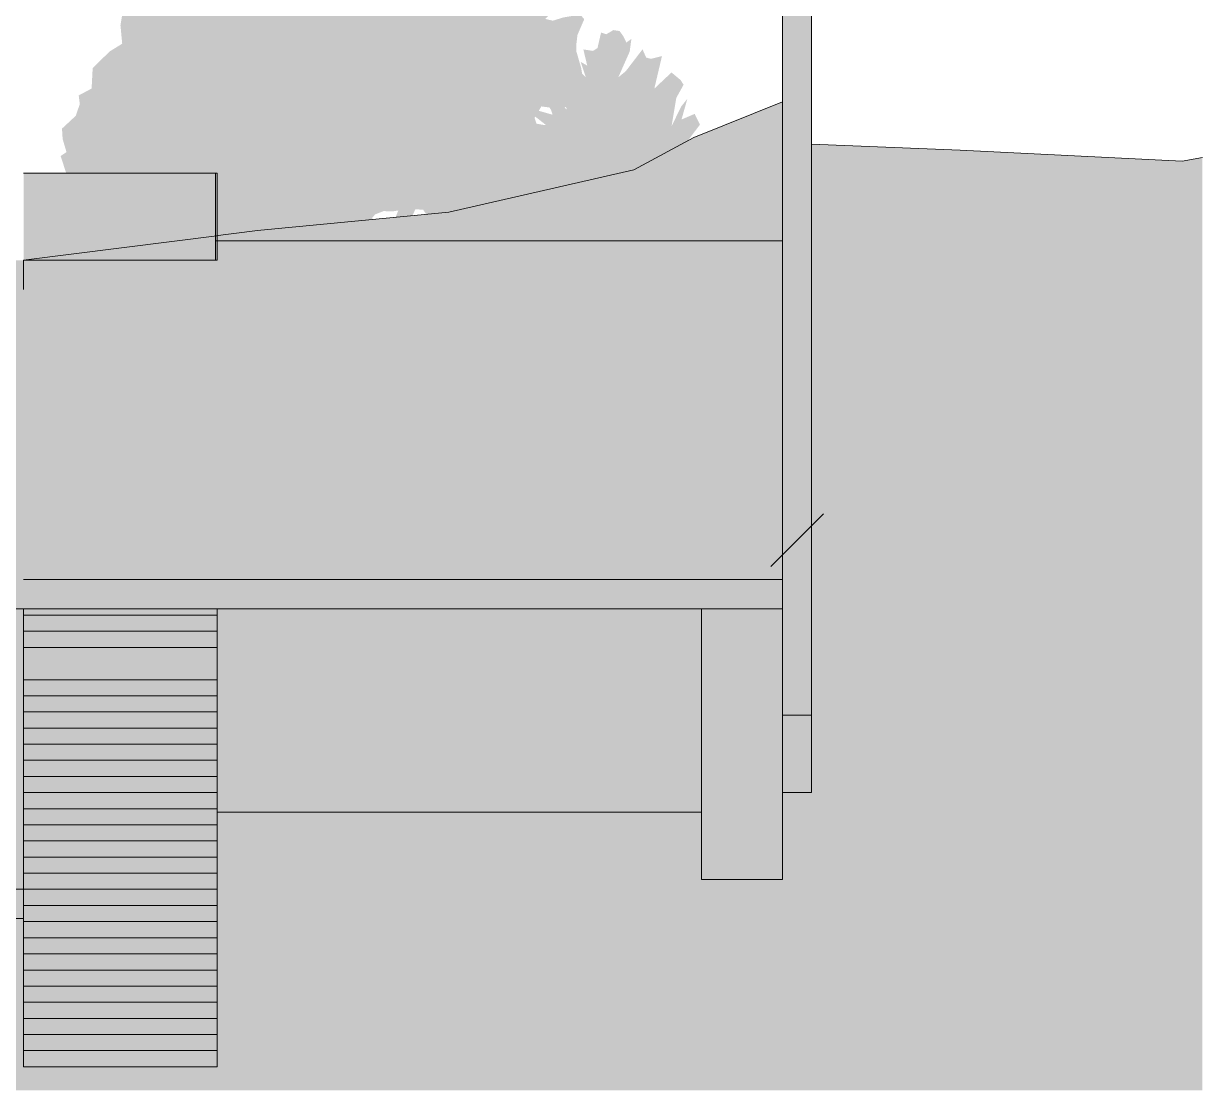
# Model space of a CAD drawing. Header units: centimetres. Extents: x -4381 to 5639, y -3920 to 4826.
# Drawn here: x 137.68 to 149.86, y 23.63 to 34.65 of the extents above; entities that cross this region are included whole.
import ezdxf
from ezdxf.xclip import XClip

# ---------------------------------------------------------------- set-up
doc = ezdxf.new("R2010")
doc.units = ezdxf.units.CM
doc.header["$MEASUREMENT"] = 0
doc.header["$XCLIPFRAME"] = 0
doc.set_wipeout_variables(frame=1)
doc.linetypes.add('Wipeout_Contour', pattern=[100, 0, -100])
for name, color, linetype, lineweight, true_color in [('00-TREES_Pen_No__181', 7, 'Continuous', 5, 0xddeaa8), ('00-TREES_Pen_No__185', 7, 'Continuous', 5, 0xbce39b), ('Dalles_Pen_No__102', 7, 'Continuous', 5, 0xcccccc), ('Dalles_Pen_No__178', 7, 'Continuous', 5, 0xbda888), ('Mur de clôture_Pen_No__178', 7, 'Continuous', 5, 0xbda888), ('Structural - Bearing_Pen_No__102', 7, 'Continuous', 5, 0xcccccc), ('Structural - Combined_Pen_No__161', 7, 'Continuous', 5, 0x6a6a6a)]:
    doc.layers.add(name, color=color, linetype=linetype, lineweight=lineweight, true_color=true_color)
for name, color, linetype, lineweight in [('0_Pen_No__1', 7, 'Continuous', 5), ('Dalles_Pen_No__1', 7, 'Continuous', 5), ('Dalles_Pen_No__2', 8, 'Continuous', 5), ('Dalles_Pen_No__7', 7, 'Continuous', 5), ('Mur de clôture_Pen_No__7', 7, 'Continuous', 5), ('Structural - Bearing_Pen_No__1', 7, 'Continuous', 5), ('Structural - Combined_Pen_No__2', 8, 'Continuous', 5)]:
    doc.layers.add(name, color=color, linetype=linetype, lineweight=lineweight)
for name, color, linetype in [('Dalles', 7, 'Continuous'), ('Drawing & Figure', 7, 'Continuous'), ('Mur de clôture', 7, 'Continuous'), ('Structural - Bearing', 7, 'Continuous'), ('Structural - Combined', 7, 'Continuous')]:
    doc.layers.add(name, color=color, linetype=linetype)

# ---------------------------------------------------------------- blocks, each defined once
blk = doc.blocks.new('Drawing_12_12', base_point=(564.438, 32.204))
at = {"layer": '00-TREES_Pen_No__185', "linetype": 'Continuous', "lineweight": 0, "ltscale": 10, "true_color": 0xcce6a1}
blk.add_hatch(color=71, dxfattribs=at).paths.add_polyline_path([(145.22, 31.668), (145.189, 31.775), (145.111, 31.786), (145.205, 31.851), (145.079, 31.879), (145.142, 31.931), (145.156, 32.005), (145.118, 32.081), (145.011, 32.095), (145.092, 32.166), (145.06, 32.337), (144.802, 32.269), (145.064, 32.41), (145.108, 32.458), (145.036, 32.54), (145.074, 32.636), (144.989, 32.723), (144.846, 32.712), (144.954, 32.792), (144.841, 32.761), (144.841, 32.823), (144.946, 32.863), (144.724, 32.834), (144.952, 33.018), (144.829, 32.98), (144.752, 32.975), (144.857, 33.084), (144.797, 33.139), (144.79, 33.192), (144.743, 33.213), (144.812, 33.319), (144.733, 33.372), (144.748, 33.467), (144.716, 33.519), (144.5, 33.387), (144.665, 33.606), (144.611, 33.717), (144.475, 33.659), (144.535, 33.873), (144.473, 33.795), (144.372, 33.59), (144.421, 33.882), (144.496, 34.018), (144.466, 34.066), (144.371, 34.145), (144.194, 33.978), (144.273, 34.314), (144.158, 34.286), (144.11, 34.299), (144.072, 34.384), (143.899, 34.158), (143.822, 34.095), (143.94, 34.362), (143.957, 34.492), (143.905, 34.454), (143.873, 34.521), (143.835, 34.573), (143.772, 34.583), (143.697, 34.54), (143.644, 34.558), (143.607, 34.397), (143.561, 34.368), (143.461, 34.383), (143.501, 34.216), (143.433, 34.255), (143.486, 34.096), (143.365, 34.217), (143.319, 34.166), (143.258, 34.17), (143.228, 34.105), (143.14, 34.057), (143.198, 33.915), (143.295, 33.763), (143.155, 33.84), (143.101, 33.89), (143.061, 33.859), (143.127, 33.759), (143.143, 33.708), (142.917, 33.773), (142.931, 33.715), (143.081, 33.597), (142.921, 33.626), (142.941, 33.561), (142.865, 33.52), (142.916, 33.417), (142.909, 33.38), (142.806, 33.373), (142.762, 33.37), (142.796, 33.329), (142.81, 33.25), (142.756, 33.221), (142.719, 33.234), (142.699, 33.148), (142.73, 33.076), (142.721, 33.021), (142.726, 32.969), (142.621, 32.976), (142.608, 32.922), (142.806, 32.794), (142.554, 32.822), (142.652, 32.756), (142.542, 32.742), (142.572, 32.688), (142.487, 32.644), (142.493, 32.619), (142.578, 32.576), (142.55, 32.548), (142.471, 32.547), (142.501, 32.422), (142.639, 32.29), (142.452, 32.337), (142.459, 32.303), (142.601, 32.274), (142.419, 32.25), (142.419, 32.229), (142.34, 32.186), (142.371, 32.141), (142.336, 32.103), (142.428, 32.044), (142.358, 31.993), (142.301, 31.902), (142.352, 31.844), (142.314, 31.758), (142.324, 31.706), (142.382, 31.596), (142.189, 31.534), (142.261, 31.495), (142.461, 31.435), (142.283, 31.362), (142.486, 31.267), (142.382, 31.218), (142.525, 31.186), (142.577, 31.161), (142.439, 31.095), (142.498, 31.023), (142.561, 30.923), (142.77, 30.918), (142.708, 30.843), (142.866, 30.823), (142.785, 30.743), (143.12, 30.784), (142.99, 30.648), (143.291, 30.839), (143.525, 30.854), (143.558, 30.802), (143.563, 30.723), (143.553, 30.423), (143.564, 30.332), (143.553, 29.817), (143.512, 29.586), (143.483, 29.463), (143.775, 29.425), (143.928, 29.362), (143.934, 29.405), (143.897, 29.752), (143.908, 30.127), (143.934, 30.316), (143.918, 30.551), (143.985, 30.781), (144.156, 30.722), (144.141, 30.747), (144.306, 30.743), (144.417, 30.733), (144.179, 30.887), (144.6, 30.862), (144.458, 30.943), (144.716, 30.941), (144.759, 30.995), (144.517, 31.063), (144.863, 31.118), (144.845, 31.143), (144.882, 31.222), (144.375, 31.151), (144.327, 31.236), (144.994, 31.236), (145.015, 31.323), (144.722, 31.329), (144.62, 31.37), (144.949, 31.406), (145.149, 31.536), (145.12, 31.553), (145.086, 31.57), (145.155, 31.613)])
at = {"layer": 'Structural - Bearing_Pen_No__102', "linetype": 'Continuous', "ltscale": 10}
blk.add_hatch(color=256, dxfattribs=at).paths.add_polyline_path([(145.817, 28.904), (145.817, 31.904)])
at = {"layer": '0_Pen_No__1', "linetype": 'Continuous', "ltscale": 10}
for p, q in [((144.602, 33.473), (145.517, 33.842)), ((143.982, 33.14), (144.602, 33.473)), ((145.817, 33.404), (147.352, 33.341)), ((145.817, 29.461), (145.817, 33.404)), ((147.352, 33.341), (149.647, 33.229)), ((149.647, 33.229), (149.855, 33.266)), ((142.07, 32.702), (143.982, 33.14)), ((140.096, 32.511), (142.07, 32.702))]:
    blk.add_line(p, q, dxfattribs=at)
at = {"layer": 'Structural - Bearing_Pen_No__1', "linetype": 'Continuous', "ltscale": 10}
for p, q in [((145.817, 28.904), (145.817, 31.904)), ((145.817, 31.904), (145.817, 31.904)), ((145.817, 28.904), (145.817, 28.904))]:
    blk.add_line(p, q, dxfattribs=at)
at = {"color": 254, "linetype": 'Wipeout_Contour', "lineweight": 0, "ltscale": 517.750826}
blk.add_wipeout([(113.08, 32.204), (113.08, 31.904), (137.68, 31.904), (137.68, 32.204)], dxfattribs=at).dxf.layer = 'Dalles'
at = {"color": 254, "linetype": 'Wipeout_Contour', "lineweight": 0, "ltscale": 564.597557}
blk.add_wipeout([(137.68, 26.204), (139.68, 26.204), (139.68, 26.37), (137.68, 26.37)], dxfattribs=at).dxf.layer = 'Dalles'
at = {"color": 254, "linetype": 'Wipeout_Contour', "lineweight": 0, "ltscale": 592.671094}
blk.add_wipeout([(145.517, 26.704), (145.817, 26.704), (145.817, 27.504), (145.517, 27.504)], dxfattribs=at).dxf.layer = 'Mur de clôture'
at = {"color": 254, "linetype": 'Wipeout_Contour', "lineweight": 0, "ltscale": 573.839059}
blk.add_wipeout([(139.66, 32.404), (139.68, 32.404), (139.68, 33.104), (139.66, 33.104)], dxfattribs=at).dxf.layer = 'Structural - Bearing'
at = {"color": 254, "linetype": 'Wipeout_Contour', "lineweight": 0, "ltscale": 435.795748}
blk.add_wipeout([(144.68, 26.501), (144.68, 26.684), (139.68, 26.501)], dxfattribs=at).dxf.layer = 'Structural - Combined'
at = {"layer": 'Dalles_Pen_No__102', "linetype": 'Continuous', "ltscale": 10}
blk.add_hatch(color=256, dxfattribs=at).paths.add_polyline_path([(137.68, 26.204), (139.68, 26.204), (139.68, 26.37), (137.68, 26.37)])
at = {"layer": 'Dalles_Pen_No__178', "linetype": 'Continuous', "ltscale": 10}
blk.add_hatch(color=256, dxfattribs=at).paths.add_polyline_path([(113.08, 32.204), (113.08, 31.904), (137.68, 31.904), (137.68, 32.204)])
at = {"layer": 'Mur de clôture_Pen_No__178', "linetype": 'Continuous', "ltscale": 10}
blk.add_hatch(color=256, dxfattribs=at).paths.add_polyline_path([(145.517, 26.704), (145.817, 26.704), (145.817, 27.504), (145.517, 27.504)])
at = {"layer": 'Structural - Bearing_Pen_No__102', "linetype": 'Continuous', "ltscale": 10}
blk.add_hatch(color=256, dxfattribs=at).paths.add_polyline_path([(139.66, 32.404), (139.68, 32.404), (139.68, 33.104), (139.66, 33.104)])
at = {"layer": 'Structural - Combined_Pen_No__2', "linetype": 'Continuous', "ltscale": 10}
blk.add_hatch(color=256, dxfattribs=at).paths.add_polyline_path([(144.68, 26.501), (144.68, 26.684), (139.68, 26.501)])
at = {"layer": 'Mur de clôture_Pen_No__7', "linetype": 'Continuous', "ltscale": 10}
for p, q in [((145.817, 35.084), (145.817, 27.504)), ((145.817, 27.504), (145.817, 26.704))]:
    blk.add_line(p, q, dxfattribs=at)
at = {"color": 254, "linetype": 'Wipeout_Contour', "lineweight": 0, "ltscale": 595.653561}
blk.add_wipeout([(145.217, 32.204), (145.517, 32.204), (145.517, 32.404), (145.217, 32.404)], dxfattribs=at).dxf.layer = 'Structural - Bearing'
at = {"layer": 'Structural - Bearing_Pen_No__102', "linetype": 'Continuous', "ltscale": 10}
blk.add_hatch(color=256, dxfattribs=at).paths.add_polyline_path([(145.217, 32.204), (145.517, 32.204), (145.517, 32.404), (145.217, 32.404)])
at = {"color": 254, "linetype": 'Wipeout_Contour', "lineweight": 0, "ltscale": 564.473792}
blk.add_wipeout([(137.68, 26.037), (139.68, 26.037), (139.68, 26.204), (137.68, 26.204)], dxfattribs=at).dxf.layer = 'Dalles'
at = {"color": 254, "linetype": 'Wipeout_Contour', "lineweight": 0, "ltscale": 579.329103}
blk.add_wipeout([(137.68, 31.904), (137.68, 28.904), (145.517, 28.904), (145.517, 31.904)], dxfattribs=at).dxf.layer = 'Structural - Bearing'
at = {"color": 254, "linetype": 'Wipeout_Contour', "lineweight": 0, "ltscale": 432.081607}
blk.add_wipeout([(144.68, 26.684), (139.68, 26.684), (139.68, 26.501)], dxfattribs=at).dxf.layer = 'Structural - Combined'
at = {"layer": 'Dalles_Pen_No__102', "linetype": 'Continuous', "ltscale": 10}
blk.add_hatch(color=256, dxfattribs=at).paths.add_polyline_path([(137.68, 26.037), (139.68, 26.037), (139.68, 26.204), (137.68, 26.204)])
at = {"layer": 'Structural - Bearing_Pen_No__102', "linetype": 'Continuous', "ltscale": 10}
blk.add_hatch(color=256, dxfattribs=at).paths.add_polyline_path([(137.68, 31.904), (137.68, 28.904), (145.517, 28.904), (145.517, 31.904)])
at = {"layer": 'Structural - Combined_Pen_No__2', "linetype": 'Continuous', "ltscale": 10}
blk.add_hatch(color=256, dxfattribs=at).paths.add_polyline_path([(144.68, 26.684), (139.68, 26.684), (139.68, 26.501)])
at = {"layer": '0_Pen_No__1', "linetype": 'Continuous', "ltscale": 10}
for p, q in [((145.397, 29.041), (145.941, 29.585)), ((145.517, 29.161), (145.817, 29.461))]:
    blk.add_line(p, q, dxfattribs=at)
at = {"layer": 'Dalles_Pen_No__1', "linetype": 'Continuous', "ltscale": 10}
blk.add_line((139.68, 26.204), (137.68, 26.204), dxfattribs=at)
at = {"color": 254, "linetype": 'Wipeout_Contour', "lineweight": 0, "ltscale": 584.845553}
blk.add_wipeout([(139.98, 32.204), (145.217, 32.204), (145.217, 32.404), (139.98, 32.404)], dxfattribs=at).dxf.layer = 'Structural - Bearing'
at = {"layer": 'Structural - Bearing_Pen_No__102', "linetype": 'Continuous', "ltscale": 10}
blk.add_hatch(color=256, dxfattribs=at).paths.add_polyline_path([(139.98, 32.204), (145.217, 32.204), (145.217, 32.404), (139.98, 32.404)])
at = {"layer": 'Structural - Bearing_Pen_No__1', "linetype": 'Continuous', "ltscale": 10}
blk.add_line((145.517, 32.404), (145.217, 32.404), dxfattribs=at)
at = {"color": 254, "linetype": 'Wipeout_Contour', "lineweight": 0, "ltscale": 569.34428}
blk.add_wipeout([(137.68, 31.904), (139.68, 31.904), (139.68, 32.204), (137.68, 32.204)], dxfattribs=at).dxf.layer = 'Dalles'
at = {"color": 254, "linetype": 'Wipeout_Contour', "lineweight": 0, "ltscale": 564.350784}
blk.add_wipeout([(137.68, 25.87), (139.68, 25.87), (139.68, 26.037), (137.68, 26.037)], dxfattribs=at).dxf.layer = 'Dalles'
at = {"color": 254, "linetype": 'Wipeout_Contour', "lineweight": 0, "ltscale": 435.89604}
blk.add_wipeout([(144.68, 26.684), (144.68, 26.868), (139.68, 26.684)], dxfattribs=at).dxf.layer = 'Structural - Combined'
at = {"layer": 'Dalles_Pen_No__102', "linetype": 'Continuous', "ltscale": 10}
for points in [[(137.68, 31.904), (139.68, 31.904), (139.68, 32.204), (137.68, 32.204)], [(137.68, 25.87), (139.68, 25.87), (139.68, 26.037), (137.68, 26.037)]]:
    blk.add_hatch(color=256, dxfattribs=at).paths.add_polyline_path(points)
at = {"layer": 'Structural - Combined_Pen_No__2', "linetype": 'Continuous', "ltscale": 10}
blk.add_hatch(color=256, dxfattribs=at).paths.add_polyline_path([(144.68, 26.684), (144.68, 26.868), (139.68, 26.684)])
at = {"layer": 'Dalles_Pen_No__1', "linetype": 'Continuous', "ltscale": 10}
for p, q in [((137.68, 26.204), (137.68, 26.037)), ((139.68, 26.204), (139.68, 26.037)), ((139.68, 26.037), (137.68, 26.037))]:
    blk.add_line(p, q, dxfattribs=at)
at = {"color": 254, "linetype": 'Wipeout_Contour', "lineweight": 0, "ltscale": 564.228541}
blk.add_wipeout([(137.68, 25.87), (137.68, 25.704), (139.68, 25.704), (139.68, 25.87)], dxfattribs=at).dxf.layer = 'Dalles'
at = {"color": 254, "linetype": 'Wipeout_Contour', "lineweight": 0, "ltscale": 855.551069}
blk.add_wipeout([(139.68, 32.404), (139.66, 32.404), (139.66, 33.104), (137.68, 33.104), (137.68, 32.204), (139.68, 32.204)], dxfattribs=at).dxf.layer = 'Structural - Bearing'
at = {"color": 254, "linetype": 'Wipeout_Contour', "lineweight": 0, "ltscale": 432.184266}
blk.add_wipeout([(144.68, 26.868), (139.68, 26.868), (139.68, 26.684)], dxfattribs=at).dxf.layer = 'Structural - Combined'
at = {"layer": 'Dalles_Pen_No__102', "linetype": 'Continuous', "ltscale": 10}
blk.add_hatch(color=256, dxfattribs=at).paths.add_polyline_path([(137.68, 25.87), (137.68, 25.704), (139.68, 25.704), (139.68, 25.87)])
at = {"layer": 'Structural - Bearing_Pen_No__102', "linetype": 'Continuous', "ltscale": 10}
blk.add_hatch(color=256, dxfattribs=at).paths.add_polyline_path([(139.68, 32.404), (139.66, 32.404), (139.66, 33.104), (137.68, 33.104), (137.68, 32.204), (139.68, 32.204)])
at = {"layer": 'Structural - Combined_Pen_No__2', "linetype": 'Continuous', "ltscale": 10}
blk.add_hatch(color=256, dxfattribs=at).paths.add_polyline_path([(144.68, 26.868), (139.68, 26.868), (139.68, 26.684)])
at = {"layer": 'Dalles_Pen_No__1', "linetype": 'Continuous', "ltscale": 10}
for p, q in [((137.68, 32.204), (137.68, 31.904)), ((137.68, 26.037), (137.68, 25.87)), ((139.68, 26.037), (139.68, 25.87)), ((139.68, 25.87), (137.68, 25.87))]:
    blk.add_line(p, q, dxfattribs=at)
at = {"layer": 'Structural - Bearing_Pen_No__1', "linetype": 'Continuous', "ltscale": 10}
for p, q in [((139.66, 33.104), (137.68, 33.104)), ((139.68, 33.104), (139.66, 33.104))]:
    blk.add_line(p, q, dxfattribs=at)
at = {"color": 254, "linetype": 'Wipeout_Contour', "lineweight": 0, "ltscale": 564.107059}
blk.add_wipeout([(137.68, 25.537), (139.68, 25.537), (139.68, 25.704), (137.68, 25.704)], dxfattribs=at).dxf.layer = 'Dalles'
at = {"color": 254, "linetype": 'Wipeout_Contour', "lineweight": 0, "ltscale": 574.05321}
blk.add_wipeout([(139.98, 32.204), (139.98, 32.404), (139.68, 32.404), (139.68, 32.204)], dxfattribs=at).dxf.layer = 'Structural - Bearing'
at = {"color": 254, "linetype": 'Wipeout_Contour', "lineweight": 0, "ltscale": 435.996999}
blk.add_wipeout([(144.68, 26.868), (144.68, 27.051), (139.68, 26.868)], dxfattribs=at).dxf.layer = 'Structural - Combined'
at = {"layer": 'Dalles_Pen_No__102', "linetype": 'Continuous', "ltscale": 10}
blk.add_hatch(color=256, dxfattribs=at).paths.add_polyline_path([(137.68, 25.537), (139.68, 25.537), (139.68, 25.704), (137.68, 25.704)])
at = {"layer": 'Structural - Bearing_Pen_No__102', "linetype": 'Continuous', "ltscale": 10}
blk.add_hatch(color=256, dxfattribs=at).paths.add_polyline_path([(139.98, 32.204), (139.98, 32.404), (139.68, 32.404), (139.68, 32.204)])
at = {"layer": 'Structural - Combined_Pen_No__2', "linetype": 'Continuous', "ltscale": 10}
blk.add_hatch(color=256, dxfattribs=at).paths.add_polyline_path([(144.68, 26.868), (144.68, 27.051), (139.68, 26.868)])
at = {"layer": 'Dalles_Pen_No__1', "linetype": 'Continuous', "ltscale": 10}
blk.add_line((139.68, 25.87), (139.68, 25.704), dxfattribs=at)
at = {"layer": 'Structural - Bearing_Pen_No__1', "linetype": 'Continuous', "ltscale": 10}
for p, q in [((139.66, 33.104), (139.66, 32.404)), ((139.68, 32.404), (139.68, 33.104)), ((139.66, 32.404), (139.68, 32.404)), ((139.68, 32.404), (139.98, 32.404)), ((139.98, 32.404), (145.217, 32.404))]:
    blk.add_line(p, q, dxfattribs=at)
at = {"color": 254, "linetype": 'Wipeout_Contour', "lineweight": 0, "ltscale": 584.625649}
blk.add_wipeout([(145.517, 32.204), (139.68, 32.204), (139.68, 31.904), (145.517, 31.904)], dxfattribs=at).dxf.layer = 'Dalles'
at = {"color": 254, "linetype": 'Wipeout_Contour', "lineweight": 0, "ltscale": 563.986335}
blk.add_wipeout([(137.68, 25.37), (139.68, 25.37), (139.68, 25.537), (137.68, 25.537)], dxfattribs=at).dxf.layer = 'Dalles'
at = {"color": 254, "linetype": 'Wipeout_Contour', "lineweight": 0, "ltscale": 432.287598}
blk.add_wipeout([(144.68, 27.051), (139.68, 27.051), (139.68, 26.868)], dxfattribs=at).dxf.layer = 'Structural - Combined'
at = {"layer": '00-TREES_Pen_No__181', "linetype": 'Continuous', "ltscale": 10}
h = blk.add_hatch(color=256, dxfattribs=at)
h.paths.add_polyline_path([(143.518, 33.303), (143.501, 33.422), (143.399, 33.399), (143.382, 33.457), (143.332, 33.536), (143.196, 33.612), (143.137, 33.605), (142.984, 33.597), (142.957, 33.675), (143.027, 33.794), (143.258, 33.765), (143.334, 33.867), (143.43, 33.893), (143.465, 34.02), (143.439, 34.19), (143.389, 34.362), (143.39, 34.447), (143.4, 34.532), (143.47, 34.695), (143.427, 34.746), (143.351, 34.73), (143.256, 34.714), (143.146, 34.68), (143.068, 34.698), (143.119, 34.749), (143.232, 34.858), (143.206, 34.96), (143.207, 35.072), (143.259, 35.191), (143.192, 35.336), (143.091, 35.439), (142.981, 35.45), (142.886, 35.467), (142.733, 35.503), (142.777, 35.536), (142.836, 35.638), (142.898, 35.731), (142.89, 35.911), (142.832, 36.055), (142.679, 36.135), (142.55, 36.16), (142.492, 36.153), (142.295, 36.196), (142.202, 36.224), (142.107, 36.18), (142.048, 36.157), (141.954, 36.233), (141.844, 36.319), (141.673, 36.245), (141.468, 36.151), (141.288, 36.18), (141.158, 36.103), (141.259, 35.897), (141.105, 35.932), (140.969, 35.994), (140.815, 35.883), (140.654, 35.868), (140.559, 35.851), (140.626, 35.714), (140.421, 35.76), (140.413, 35.623), (140.318, 35.59), (140.215, 35.581), (140.173, 35.489), (140.179, 35.369), (140.162, 35.301), (140.069, 35.233), (140.102, 35.148), (140.195, 35.189), (140.255, 35.095), (140.289, 35), (140.398, 34.982), (140.637, 35.024), (140.705, 34.904), (140.449, 34.914), (140.363, 34.812), (140.236, 34.806), (140.185, 34.823), (140.15, 34.728), (140.115, 34.653), (140.064, 34.619), (140.012, 34.534), (140.011, 34.405), (140, 34.261), (139.923, 34.133), (139.956, 33.954), (139.99, 33.869), (139.904, 33.826), (139.91, 33.631), (139.782, 33.554), (139.85, 33.426), (139.969, 33.433), (140.096, 33.381), (140.225, 33.379), (140.265, 33.26), (140.23, 33.148), (140.29, 32.987), (140.221, 32.936), (140.056, 32.74), (140.089, 32.579), (140.167, 32.578), (140.311, 32.543), (140.379, 32.576), (140.422, 32.396), (140.49, 32.405), (140.661, 32.411), (140.753, 32.3), (140.951, 32.452), (141.105, 32.451), (141.137, 32.483), (141.231, 32.338), (141.402, 32.073), (141.451, 31.8), (141.466, 31.534), (141.438, 31.425), (141.413, 31.198), (141.332, 30.121), (141.698, 30.121), (141.65, 30.663), (141.675, 31.038), (141.699, 31.296), (141.721, 31.43), (141.723, 31.644), (141.724, 31.849), (141.75, 32.071), (141.785, 32.19), (142.036, 32.417), (142.018, 32.29), (142.127, 32.255), (142.109, 32.075), (142.244, 31.981), (142.381, 31.971), (142.484, 32.048), (142.519, 32.167), (142.69, 32.251), (142.718, 32.336), (142.94, 32.368), (142.846, 32.513), (142.829, 32.564), (142.949, 32.598), (143.052, 32.648), (143.011, 32.751), (143.08, 32.828), (143.251, 32.817), (143.388, 32.901), (143.44, 33.003), (143.373, 33.167), (143.466, 33.201)])
h.paths.add_polyline_path([(141.933, 32.467), (141.796, 32.343), (141.711, 32.293), (141.678, 32.464), (141.662, 32.591), (141.726, 32.732), (141.807, 32.726), (141.857, 32.65), (141.907, 32.479)], flags=0)
h.paths.add_polyline_path([(141.549, 32.719), (141.481, 32.541), (141.49, 32.431), (141.506, 32.26), (141.428, 32.329), (141.214, 32.567), (141.311, 32.679), (141.397, 32.712), (141.499, 32.711)], flags=0)
at = {"layer": '00-TREES_Pen_No__185', "linetype": 'Continuous', "lineweight": 0, "ltscale": 10, "true_color": 0x5e714d}
h = blk.add_hatch(color=77, dxfattribs=at)
h.paths.add_polyline_path([(141.358, 32.56), (141.237, 32.682), (141.206, 32.784), (141.228, 32.913), (141.148, 33.047), (141.059, 33.189), (141.101, 33.38), (141.05, 33.542), (141.002, 33.696), (140.882, 33.818), (140.863, 34.009), (140.893, 34.162), (140.955, 34.251), (140.894, 34.312), (140.907, 34.405), (140.806, 34.435), (140.705, 34.476), (140.565, 34.699), (140.514, 34.853), (140.364, 34.854), (140.15, 34.896), (140.081, 34.966), (139.848, 35.121), (139.675, 35.172), (139.534, 35.164), (139.423, 35.084), (139.302, 35.085), (139.179, 34.953), (138.945, 34.886), (138.713, 34.835), (138.68, 34.633), (138.698, 34.442), (138.568, 34.362), (138.393, 34.19), (138.382, 33.979), (138.249, 33.908), (138.26, 33.818), (138.218, 33.697), (138.076, 33.565), (138.083, 33.456), (138.123, 33.322), (138.062, 33.282), (138.121, 33.1), (138.08, 32.979), (137.97, 32.93), (137.997, 32.736), (138.056, 32.574), (138.047, 32.505), (137.994, 32.404), (137.905, 32.393), (137.964, 32.262), (138.053, 32.149), (138.144, 32.018), (138.143, 31.856), (138.07, 31.785), (138.081, 31.663), (138.17, 31.613), (138.363, 31.47), (138.483, 31.368), (138.543, 31.255), (138.531, 31.122), (138.631, 31.02), (138.764, 30.958), (138.751, 30.857), (138.709, 30.675), (138.801, 30.614), (138.972, 30.613), (139.126, 30.704), (139.176, 30.784), (139.176, 30.834), (139.316, 30.682), (139.397, 30.601), (139.477, 30.528), (139.516, 30.325), (139.546, 30.041), (139.544, 29.879), (139.462, 29.698), (139.439, 29.666), (139.826, 29.666), (139.797, 29.99), (139.77, 30.222), (139.691, 30.558), (139.722, 30.74), (139.806, 31.132), (139.91, 31.154), (139.991, 31.131), (140.079, 31), (140.07, 30.919), (140.159, 30.817), (140.352, 30.804), (140.483, 30.864), (140.495, 30.985), (140.585, 30.935), (140.617, 31.036), (140.79, 31.35), (140.925, 31.531), (140.955, 31.693), (141.069, 31.813), (141.111, 32.004), (141.071, 32.157), (141.093, 32.287), (141.174, 32.379), (141.325, 32.439)])
h.paths.add_polyline_path([(139.599, 31.152), (139.519, 30.761), (139.398, 30.791), (139.192, 30.998), (139.198, 31.015), (139.25, 31.096), (139.332, 31.147), (139.453, 31.167)], flags=0)
at = {"layer": 'Dalles_Pen_No__102', "linetype": 'Continuous', "ltscale": 10}
for points in [[(145.517, 32.204), (139.68, 32.204), (139.68, 31.904), (145.517, 31.904)], [(137.68, 25.37), (139.68, 25.37), (139.68, 25.537), (137.68, 25.537)]]:
    blk.add_hatch(color=256, dxfattribs=at).paths.add_polyline_path(points)
at = {"layer": 'Structural - Combined_Pen_No__2', "linetype": 'Continuous', "ltscale": 10}
blk.add_hatch(color=256, dxfattribs=at).paths.add_polyline_path([(144.68, 27.051), (139.68, 27.051), (139.68, 26.868)])
at = {"layer": '0_Pen_No__1', "linetype": 'Continuous', "ltscale": 10}
for p, q in [((145.517, 33.842), (145.517, 29.161)), ((137.68, 32.204), (140.096, 32.511))]:
    blk.add_line(p, q, dxfattribs=at)
at = {"layer": 'Dalles_Pen_No__1', "linetype": 'Continuous', "ltscale": 10}
blk.add_line((139.68, 25.704), (139.68, 25.537), dxfattribs=at)
at = {"layer": 'Structural - Bearing_Pen_No__1', "linetype": 'Continuous', "ltscale": 10}
for p, q in [((139.66, 32.204), (139.66, 32.404)), ((139.68, 32.204), (139.68, 32.404)), ((139.68, 32.204), (137.68, 32.204))]:
    blk.add_line(p, q, dxfattribs=at)
at = {"color": 254, "linetype": 'Wipeout_Contour', "lineweight": 0, "ltscale": 564.973409}
blk.add_wipeout([(137.68, 26.704), (139.68, 26.704), (139.68, 26.87), (137.68, 26.87)], dxfattribs=at).dxf.layer = 'Dalles'
at = {"color": 254, "linetype": 'Wipeout_Contour', "lineweight": 0, "ltscale": 563.866374}
blk.add_wipeout([(137.68, 25.204), (139.68, 25.204), (139.68, 25.37), (137.68, 25.37)], dxfattribs=at).dxf.layer = 'Dalles'
at = {"color": 254, "linetype": 'Wipeout_Contour', "lineweight": 0, "ltscale": 436.098631}
blk.add_wipeout([(144.68, 27.051), (144.68, 27.234), (139.68, 27.051)], dxfattribs=at).dxf.layer = 'Structural - Combined'
at = {"layer": 'Dalles_Pen_No__102', "linetype": 'Continuous', "ltscale": 10}
for points in [[(137.68, 26.704), (139.68, 26.704), (139.68, 26.87), (137.68, 26.87)], [(137.68, 25.204), (139.68, 25.204), (139.68, 25.37), (137.68, 25.37)]]:
    blk.add_hatch(color=256, dxfattribs=at).paths.add_polyline_path(points)
at = {"layer": 'Structural - Combined_Pen_No__2', "linetype": 'Continuous', "ltscale": 10}
blk.add_hatch(color=256, dxfattribs=at).paths.add_polyline_path([(144.68, 27.051), (144.68, 27.234), (139.68, 27.051)])
at = {"layer": 'Dalles_Pen_No__1', "linetype": 'Continuous', "ltscale": 10}
blk.add_line((139.68, 25.537), (139.68, 25.37), dxfattribs=at)
at = {"color": 254, "linetype": 'Wipeout_Contour', "lineweight": 0, "ltscale": 564.847366}
blk.add_wipeout([(137.68, 26.537), (139.68, 26.537), (139.68, 26.704), (137.68, 26.704)], dxfattribs=at).dxf.layer = 'Dalles'
at = {"color": 254, "linetype": 'Wipeout_Contour', "lineweight": 0, "ltscale": 551.08384}
blk.add_wipeout([(133.081, 25.704), (133.081, 25.404), (137.68, 25.404), (137.68, 25.704)], dxfattribs=at).dxf.layer = 'Dalles'
at = {"color": 254, "linetype": 'Wipeout_Contour', "lineweight": 0, "ltscale": 563.747176}
blk.add_wipeout([(137.68, 25.037), (139.68, 25.037), (139.68, 25.204), (137.68, 25.204)], dxfattribs=at).dxf.layer = 'Dalles'
at = {"color": 254, "linetype": 'Wipeout_Contour', "lineweight": 0, "ltscale": 432.391609}
blk.add_wipeout([(144.68, 27.234), (139.68, 27.234), (139.68, 27.051)], dxfattribs=at).dxf.layer = 'Structural - Combined'
at = {"layer": 'Dalles_Pen_No__102', "linetype": 'Continuous', "ltscale": 10}
for points in [[(137.68, 26.537), (139.68, 26.537), (139.68, 26.704), (137.68, 26.704)], [(133.081, 25.704), (133.081, 25.404), (137.68, 25.404), (137.68, 25.704)], [(137.68, 25.037), (139.68, 25.037), (139.68, 25.204), (137.68, 25.204)]]:
    blk.add_hatch(color=256, dxfattribs=at).paths.add_polyline_path(points)
at = {"layer": 'Structural - Combined_Pen_No__2', "linetype": 'Continuous', "ltscale": 10}
blk.add_hatch(color=256, dxfattribs=at).paths.add_polyline_path([(144.68, 27.234), (139.68, 27.234), (139.68, 27.051)])
at = {"layer": 'Dalles_Pen_No__1', "linetype": 'Continuous', "ltscale": 10}
for p, q in [((139.68, 26.704), (137.68, 26.704)), ((137.68, 25.87), (137.68, 25.704)), ((137.68, 25.704), (137.38, 25.704)), ((139.68, 25.704), (137.68, 25.704)), ((137.68, 25.704), (137.68, 25.537)), ((139.68, 25.537), (137.68, 25.537)), ((137.68, 25.537), (137.68, 25.37)), ((137.68, 25.404), (133.081, 25.404)), ((139.68, 25.37), (137.68, 25.37)), ((137.68, 25.37), (137.68, 25.204)), ((139.68, 25.37), (139.68, 25.204)), ((139.68, 25.204), (137.68, 25.204))]:
    blk.add_line(p, q, dxfattribs=at)
at = {"color": 254, "linetype": 'Wipeout_Contour', "lineweight": 0, "ltscale": 565.100214}
blk.add_wipeout([(137.68, 26.87), (139.68, 26.87), (139.68, 27.037), (137.68, 27.037)], dxfattribs=at).dxf.layer = 'Dalles'
at = {"color": 254, "linetype": 'Wipeout_Contour', "lineweight": 0, "ltscale": 564.722082}
blk.add_wipeout([(137.68, 26.37), (139.68, 26.37), (139.68, 26.537), (137.68, 26.537)], dxfattribs=at).dxf.layer = 'Dalles'
at = {"color": 254, "linetype": 'Wipeout_Contour', "lineweight": 0, "ltscale": 563.628741}
blk.add_wipeout([(137.68, 24.87), (139.68, 24.87), (139.68, 25.037), (137.68, 25.037)], dxfattribs=at).dxf.layer = 'Dalles'
at = {"color": 254, "linetype": 'Wipeout_Contour', "lineweight": 0, "ltscale": 436.200934}
blk.add_wipeout([(144.68, 27.234), (144.68, 27.418), (139.68, 27.234)], dxfattribs=at).dxf.layer = 'Structural - Combined'
at = {"layer": 'Dalles_Pen_No__102', "linetype": 'Continuous', "ltscale": 10}
for points in [[(137.68, 26.87), (139.68, 26.87), (139.68, 27.037), (137.68, 27.037)], [(137.68, 26.37), (139.68, 26.37), (139.68, 26.537), (137.68, 26.537)], [(137.68, 24.87), (139.68, 24.87), (139.68, 25.037), (137.68, 25.037)]]:
    blk.add_hatch(color=256, dxfattribs=at).paths.add_polyline_path(points)
at = {"layer": 'Structural - Combined_Pen_No__2', "linetype": 'Continuous', "ltscale": 10}
blk.add_hatch(color=256, dxfattribs=at).paths.add_polyline_path([(144.68, 27.234), (144.68, 27.418), (139.68, 27.234)])
at = {"layer": 'Dalles_Pen_No__1', "linetype": 'Continuous', "ltscale": 10}
for p, q in [((137.68, 26.87), (137.68, 26.704)), ((139.68, 26.87), (137.68, 26.87)), ((139.68, 26.87), (139.68, 26.704)), ((137.68, 26.704), (137.68, 26.537)), ((139.68, 26.704), (139.68, 26.537)), ((139.68, 26.537), (137.68, 26.537)), ((137.68, 26.537), (137.68, 26.37)), ((139.68, 26.537), (139.68, 26.37)), ((137.68, 26.37), (137.68, 26.204)), ((139.68, 26.37), (137.68, 26.37)), ((139.68, 26.37), (139.68, 26.204)), ((137.68, 25.204), (137.68, 25.037)), ((139.68, 25.204), (139.68, 25.037)), ((139.68, 25.037), (137.68, 25.037))]:
    blk.add_line(p, q, dxfattribs=at)
at = {"color": 254, "linetype": 'Wipeout_Contour', "lineweight": 0, "ltscale": 563.511073}
blk.add_wipeout([(137.68, 24.704), (139.68, 24.704), (139.68, 24.87), (137.68, 24.87)], dxfattribs=at).dxf.layer = 'Dalles'
at = {"color": 254, "linetype": 'Wipeout_Contour', "lineweight": 0, "ltscale": 432.496293}
blk.add_wipeout([(144.68, 27.418), (139.68, 27.418), (139.68, 27.234)], dxfattribs=at).dxf.layer = 'Structural - Combined'
at = {"layer": 'Dalles_Pen_No__102', "linetype": 'Continuous', "ltscale": 10}
blk.add_hatch(color=256, dxfattribs=at).paths.add_polyline_path([(137.68, 24.704), (139.68, 24.704), (139.68, 24.87), (137.68, 24.87)])
at = {"layer": 'Structural - Combined_Pen_No__2', "linetype": 'Continuous', "ltscale": 10}
blk.add_hatch(color=256, dxfattribs=at).paths.add_polyline_path([(144.68, 27.418), (139.68, 27.418), (139.68, 27.234)])
at = {"layer": 'Dalles_Pen_No__1', "linetype": 'Continuous', "ltscale": 10}
for p, q in [((137.68, 25.037), (137.68, 24.87)), ((139.68, 25.037), (139.68, 24.87)), ((139.68, 24.87), (137.68, 24.87))]:
    blk.add_line(p, q, dxfattribs=at)
at = {"color": 254, "linetype": 'Wipeout_Contour', "lineweight": 0, "ltscale": 565.227773}
blk.add_wipeout([(137.68, 27.037), (139.68, 27.037), (139.68, 27.204), (137.68, 27.204)], dxfattribs=at).dxf.layer = 'Dalles'
at = {"color": 254, "linetype": 'Wipeout_Contour', "lineweight": 0, "ltscale": 563.39417}
blk.add_wipeout([(137.68, 24.537), (139.68, 24.537), (139.68, 24.704), (137.68, 24.704)], dxfattribs=at).dxf.layer = 'Dalles'
at = {"color": 254, "linetype": 'Wipeout_Contour', "lineweight": 0, "ltscale": 436.303903}
blk.add_wipeout([(144.68, 27.418), (144.68, 27.601), (139.68, 27.418)], dxfattribs=at).dxf.layer = 'Structural - Combined'
at = {"layer": 'Dalles_Pen_No__102', "linetype": 'Continuous', "ltscale": 10}
for points in [[(137.68, 27.037), (139.68, 27.037), (139.68, 27.204), (137.68, 27.204)], [(137.68, 24.537), (139.68, 24.537), (139.68, 24.704), (137.68, 24.704)]]:
    blk.add_hatch(color=256, dxfattribs=at).paths.add_polyline_path(points)
at = {"layer": 'Structural - Combined_Pen_No__2', "linetype": 'Continuous', "ltscale": 10}
blk.add_hatch(color=256, dxfattribs=at).paths.add_polyline_path([(144.68, 27.418), (144.68, 27.601), (139.68, 27.418)])
at = {"layer": 'Dalles_Pen_No__1', "linetype": 'Continuous', "ltscale": 10}
for p, q in [((137.68, 27.037), (137.68, 26.87)), ((139.68, 27.037), (137.68, 27.037)), ((139.68, 27.037), (139.68, 26.87)), ((137.68, 24.87), (137.68, 24.704)), ((139.68, 24.87), (139.68, 24.704)), ((139.68, 24.704), (137.68, 24.704))]:
    blk.add_line(p, q, dxfattribs=at)
at = {"color": 254, "linetype": 'Wipeout_Contour', "lineweight": 0, "ltscale": 563.278028}
blk.add_wipeout([(137.68, 24.37), (139.68, 24.37), (139.68, 24.537), (137.68, 24.537)], dxfattribs=at).dxf.layer = 'Dalles'
at = {"color": 254, "linetype": 'Wipeout_Contour', "lineweight": 0, "ltscale": 432.601649}
blk.add_wipeout([(144.68, 27.601), (139.68, 27.601), (139.68, 27.418)], dxfattribs=at).dxf.layer = 'Structural - Combined'
at = {"layer": 'Dalles_Pen_No__102', "linetype": 'Continuous', "ltscale": 10}
blk.add_hatch(color=256, dxfattribs=at).paths.add_polyline_path([(137.68, 24.37), (139.68, 24.37), (139.68, 24.537), (137.68, 24.537)])
at = {"layer": 'Structural - Combined_Pen_No__2', "linetype": 'Continuous', "ltscale": 10}
blk.add_hatch(color=256, dxfattribs=at).paths.add_polyline_path([(144.68, 27.601), (139.68, 27.601), (139.68, 27.418)])
at = {"layer": 'Dalles_Pen_No__1', "linetype": 'Continuous', "ltscale": 10}
for p, q in [((137.68, 24.704), (137.68, 24.537)), ((139.68, 24.704), (139.68, 24.537)), ((139.68, 24.537), (137.68, 24.537))]:
    blk.add_line(p, q, dxfattribs=at)
at = {"color": 254, "linetype": 'Wipeout_Contour', "lineweight": 0, "ltscale": 565.485168}
blk.add_wipeout([(137.68, 27.37), (139.68, 27.37), (139.68, 27.537), (137.68, 27.537)], dxfattribs=at).dxf.layer = 'Dalles'
at = {"color": 254, "linetype": 'Wipeout_Contour', "lineweight": 0, "ltscale": 563.162655}
blk.add_wipeout([(137.68, 24.204), (139.68, 24.204), (139.68, 24.37), (137.68, 24.37)], dxfattribs=at).dxf.layer = 'Dalles'
at = {"color": 254, "linetype": 'Wipeout_Contour', "lineweight": 0, "ltscale": 436.407543}
blk.add_wipeout([(144.68, 27.601), (144.68, 27.784), (139.68, 27.601)], dxfattribs=at).dxf.layer = 'Structural - Combined'
at = {"layer": 'Dalles_Pen_No__102', "linetype": 'Continuous', "ltscale": 10}
for points in [[(137.68, 27.37), (139.68, 27.37), (139.68, 27.537), (137.68, 27.537)], [(137.68, 24.204), (139.68, 24.204), (139.68, 24.37), (137.68, 24.37)]]:
    blk.add_hatch(color=256, dxfattribs=at).paths.add_polyline_path(points)
at = {"layer": 'Structural - Combined_Pen_No__2', "linetype": 'Continuous', "ltscale": 10}
blk.add_hatch(color=256, dxfattribs=at).paths.add_polyline_path([(144.68, 27.601), (144.68, 27.784), (139.68, 27.601)])
at = {"layer": 'Dalles_Pen_No__1', "linetype": 'Continuous', "ltscale": 10}
for p, q in [((137.68, 24.537), (137.68, 24.37)), ((139.68, 24.537), (139.68, 24.37)), ((139.68, 24.37), (137.68, 24.37))]:
    blk.add_line(p, q, dxfattribs=at)
at = {"color": 254, "linetype": 'Wipeout_Contour', "lineweight": 0, "ltscale": 565.35609}
blk.add_wipeout([(137.68, 27.204), (139.68, 27.204), (139.68, 27.37), (137.68, 27.37)], dxfattribs=at).dxf.layer = 'Dalles'
at = {"color": 254, "linetype": 'Wipeout_Contour', "lineweight": 0, "ltscale": 563.048048}
blk.add_wipeout([(137.68, 24.037), (139.68, 24.037), (139.68, 24.204), (137.68, 24.204)], dxfattribs=at).dxf.layer = 'Dalles'
at = {"color": 254, "linetype": 'Wipeout_Contour', "lineweight": 0, "ltscale": 432.707682}
blk.add_wipeout([(144.68, 27.784), (139.68, 27.784), (139.68, 27.601)], dxfattribs=at).dxf.layer = 'Structural - Combined'
at = {"layer": 'Dalles_Pen_No__102', "linetype": 'Continuous', "ltscale": 10}
for points in [[(137.68, 27.204), (139.68, 27.204), (139.68, 27.37), (137.68, 27.37)], [(137.68, 24.037), (139.68, 24.037), (139.68, 24.204), (137.68, 24.204)]]:
    blk.add_hatch(color=256, dxfattribs=at).paths.add_polyline_path(points)
at = {"layer": 'Structural - Combined_Pen_No__2', "linetype": 'Continuous', "ltscale": 10}
blk.add_hatch(color=256, dxfattribs=at).paths.add_polyline_path([(144.68, 27.784), (139.68, 27.784), (139.68, 27.601)])
at = {"layer": 'Dalles_Pen_No__1', "linetype": 'Continuous', "ltscale": 10}
for p, q in [((139.68, 27.37), (137.68, 27.37)), ((137.68, 27.37), (137.68, 27.204)), ((139.68, 27.37), (139.68, 27.204)), ((137.68, 27.204), (137.68, 27.037)), ((139.68, 27.204), (137.68, 27.204)), ((139.68, 27.204), (139.68, 27.037)), ((137.68, 24.37), (137.68, 24.204)), ((139.68, 24.37), (139.68, 24.204)), ((139.68, 24.204), (137.68, 24.204))]:
    blk.add_line(p, q, dxfattribs=at)
at = {"color": 254, "linetype": 'Wipeout_Contour', "lineweight": 0, "ltscale": 562.934207}
blk.add_wipeout([(137.68, 23.87), (139.68, 23.87), (139.68, 24.037), (137.68, 24.037)], dxfattribs=at).dxf.layer = 'Dalles'
at = {"color": 254, "linetype": 'Wipeout_Contour', "lineweight": 0, "ltscale": 436.511853}
blk.add_wipeout([(144.68, 27.784), (144.68, 27.968), (139.68, 27.784)], dxfattribs=at).dxf.layer = 'Structural - Combined'
at = {"layer": 'Dalles_Pen_No__102', "linetype": 'Continuous', "ltscale": 10}
blk.add_hatch(color=256, dxfattribs=at).paths.add_polyline_path([(137.68, 23.87), (139.68, 23.87), (139.68, 24.037), (137.68, 24.037)])
at = {"layer": 'Structural - Combined_Pen_No__2', "linetype": 'Continuous', "ltscale": 10}
blk.add_hatch(color=256, dxfattribs=at).paths.add_polyline_path([(144.68, 27.784), (144.68, 27.968), (139.68, 27.784)])
at = {"layer": 'Dalles_Pen_No__1', "linetype": 'Continuous', "ltscale": 10}
for p, q in [((137.68, 24.204), (137.68, 24.037)), ((139.68, 24.204), (139.68, 24.037)), ((139.68, 24.037), (137.68, 24.037)), ((137.68, 24.037), (137.68, 23.87)), ((139.68, 24.037), (139.68, 23.87)), ((139.68, 23.87), (137.68, 23.87))]:
    blk.add_line(p, q, dxfattribs=at)
at = {"color": 254, "linetype": 'Wipeout_Contour', "lineweight": 0, "ltscale": 432.814387}
blk.add_wipeout([(144.68, 27.968), (139.68, 27.968), (139.68, 27.784)], dxfattribs=at).dxf.layer = 'Structural - Combined'
at = {"layer": 'Structural - Combined_Pen_No__2', "linetype": 'Continuous', "ltscale": 10}
blk.add_hatch(color=256, dxfattribs=at).paths.add_polyline_path([(144.68, 27.968), (139.68, 27.968), (139.68, 27.784)])
at = {"color": 254, "linetype": 'Wipeout_Contour', "lineweight": 0, "ltscale": 436.616828}
blk.add_wipeout([(144.68, 27.968), (144.68, 28.151), (139.68, 27.968)], dxfattribs=at).dxf.layer = 'Structural - Combined'
at = {"layer": 'Structural - Combined_Pen_No__2', "linetype": 'Continuous', "ltscale": 10}
blk.add_hatch(color=256, dxfattribs=at).paths.add_polyline_path([(144.68, 27.968), (144.68, 28.151), (139.68, 27.968)])
at = {"color": 254, "linetype": 'Wipeout_Contour', "lineweight": 0, "ltscale": 432.921762}
blk.add_wipeout([(144.68, 28.151), (139.68, 28.151), (139.68, 27.968)], dxfattribs=at).dxf.layer = 'Structural - Combined'
at = {"layer": 'Structural - Combined_Pen_No__2', "linetype": 'Continuous', "ltscale": 10}
blk.add_hatch(color=256, dxfattribs=at).paths.add_polyline_path([(144.68, 28.151), (139.68, 28.151), (139.68, 27.968)])
at = {"color": 254, "linetype": 'Wipeout_Contour', "lineweight": 0, "ltscale": 436.722473}
blk.add_wipeout([(144.68, 28.151), (144.68, 28.334), (139.68, 28.151)], dxfattribs=at).dxf.layer = 'Structural - Combined'
at = {"layer": 'Structural - Combined_Pen_No__2', "linetype": 'Continuous', "ltscale": 10}
blk.add_hatch(color=256, dxfattribs=at).paths.add_polyline_path([(144.68, 28.151), (144.68, 28.334), (139.68, 28.151)])
at = {"color": 254, "linetype": 'Wipeout_Contour', "lineweight": 0, "ltscale": 433.029814}
blk.add_wipeout([(144.68, 28.334), (139.68, 28.334), (139.68, 28.151)], dxfattribs=at).dxf.layer = 'Structural - Combined'
at = {"layer": 'Structural - Combined_Pen_No__2', "linetype": 'Continuous', "ltscale": 10}
blk.add_hatch(color=256, dxfattribs=at).paths.add_polyline_path([(144.68, 28.334), (139.68, 28.334), (139.68, 28.151)])
at = {"color": 254, "linetype": 'Wipeout_Contour', "lineweight": 0, "ltscale": 565.942934}
blk.add_wipeout([(137.68, 27.87), (139.68, 27.87), (139.68, 28.204), (137.68, 28.204)], dxfattribs=at).dxf.layer = 'Dalles'
at = {"color": 254, "linetype": 'Wipeout_Contour', "lineweight": 0, "ltscale": 436.828786}
blk.add_wipeout([(144.68, 28.334), (144.68, 28.518), (139.68, 28.334)], dxfattribs=at).dxf.layer = 'Structural - Combined'
at = {"layer": 'Dalles_Pen_No__102', "linetype": 'Continuous', "ltscale": 10}
blk.add_hatch(color=256, dxfattribs=at).paths.add_polyline_path([(137.68, 27.87), (139.68, 27.87), (139.68, 28.204), (137.68, 28.204)])
at = {"layer": 'Structural - Combined_Pen_No__2', "linetype": 'Continuous', "ltscale": 10}
blk.add_hatch(color=256, dxfattribs=at).paths.add_polyline_path([(144.68, 28.334), (144.68, 28.518), (139.68, 28.334)])
at = {"color": 254, "linetype": 'Wipeout_Contour', "lineweight": 0, "ltscale": 565.745583}
blk.add_wipeout([(137.68, 27.704), (139.68, 27.704), (139.68, 27.87), (137.68, 27.87)], dxfattribs=at).dxf.layer = 'Dalles'
at = {"color": 254, "linetype": 'Wipeout_Contour', "lineweight": 0, "ltscale": 433.138535}
blk.add_wipeout([(144.68, 28.518), (139.68, 28.518), (139.68, 28.334)], dxfattribs=at).dxf.layer = 'Structural - Combined'
at = {"layer": 'Dalles_Pen_No__102', "linetype": 'Continuous', "ltscale": 10}
blk.add_hatch(color=256, dxfattribs=at).paths.add_polyline_path([(137.68, 27.704), (139.68, 27.704), (139.68, 27.87), (137.68, 27.87)])
at = {"layer": 'Structural - Combined_Pen_No__2', "linetype": 'Continuous', "ltscale": 10}
blk.add_hatch(color=256, dxfattribs=at).paths.add_polyline_path([(144.68, 28.518), (139.68, 28.518), (139.68, 28.334)])
at = {"layer": 'Dalles_Pen_No__1', "linetype": 'Continuous', "ltscale": 10}
blk.add_line((139.68, 27.87), (137.68, 27.87), dxfattribs=at)
at = {"color": 254, "linetype": 'Wipeout_Contour', "lineweight": 0, "ltscale": 566.141875}
blk.add_wipeout([(137.68, 28.204), (139.68, 28.204), (139.68, 28.37), (137.68, 28.37)], dxfattribs=at).dxf.layer = 'Dalles'
at = {"color": 254, "linetype": 'Wipeout_Contour', "lineweight": 0, "ltscale": 565.614998}
blk.add_wipeout([(137.68, 27.537), (139.68, 27.537), (139.68, 27.704), (137.68, 27.704)], dxfattribs=at).dxf.layer = 'Dalles'
at = {"color": 254, "linetype": 'Wipeout_Contour', "lineweight": 0, "ltscale": 436.917236}
blk.add_wipeout([(144.68, 28.518), (144.68, 28.604), (139.68, 28.518)], dxfattribs=at).dxf.layer = 'Structural - Combined'
at = {"layer": 'Dalles_Pen_No__102', "linetype": 'Continuous', "ltscale": 10}
for points in [[(137.68, 28.204), (139.68, 28.204), (139.68, 28.37), (137.68, 28.37)], [(137.68, 27.537), (139.68, 27.537), (139.68, 27.704), (137.68, 27.704)]]:
    blk.add_hatch(color=256, dxfattribs=at).paths.add_polyline_path(points)
at = {"layer": 'Structural - Combined_Pen_No__2', "linetype": 'Continuous', "ltscale": 10}
blk.add_hatch(color=256, dxfattribs=at).paths.add_polyline_path([(144.68, 28.518), (144.68, 28.604), (139.68, 28.518)])
at = {"layer": 'Dalles_Pen_No__1', "linetype": 'Continuous', "ltscale": 10}
for p, q in [((137.68, 28.204), (137.68, 27.87)), ((139.68, 28.204), (137.68, 28.204)), ((139.68, 28.204), (139.68, 27.87)), ((137.68, 27.87), (137.68, 27.704)), ((139.68, 27.87), (139.68, 27.704)), ((139.68, 27.704), (137.68, 27.704)), ((137.68, 27.704), (137.68, 27.537)), ((139.68, 27.704), (139.68, 27.537)), ((137.68, 27.537), (137.68, 27.37)), ((139.68, 27.537), (137.68, 27.537)), ((139.68, 27.537), (139.68, 27.37))]:
    blk.add_line(p, q, dxfattribs=at)
at = {"color": 254, "linetype": 'Wipeout_Contour', "lineweight": 0, "ltscale": 433.209604}
blk.add_wipeout([(144.68, 28.604), (139.68, 28.604), (139.68, 28.518)], dxfattribs=at).dxf.layer = 'Structural - Combined'
at = {"layer": 'Structural - Combined_Pen_No__2', "linetype": 'Continuous', "ltscale": 10}
blk.add_hatch(color=256, dxfattribs=at).paths.add_polyline_path([(144.68, 28.604), (139.68, 28.604), (139.68, 28.518)])
at = {"color": 254, "linetype": 'Wipeout_Contour', "lineweight": 0, "ltscale": 526.47688}
blk.add_wipeout([(111.28, 28.904), (111.28, 28.604), (145.517, 28.604), (145.517, 28.904)], dxfattribs=at).dxf.layer = 'Dalles'
at = {"layer": 'Dalles_Pen_No__178', "linetype": 'Continuous', "ltscale": 10}
blk.add_hatch(color=256, dxfattribs=at).paths.add_polyline_path([(111.28, 28.904), (111.28, 28.604), (145.517, 28.604), (145.517, 28.904)])
at = {"layer": 'Dalles_Pen_No__1', "linetype": 'Continuous', "ltscale": 10}
blk.add_line((145.517, 28.904), (137.68, 28.904), dxfattribs=at)
at = {"layer": 'Structural - Bearing_Pen_No__1', "linetype": 'Continuous', "ltscale": 10}
blk.add_line((145.517, 28.904), (137.68, 28.904), dxfattribs=at)
at = {"color": 254, "linetype": 'Wipeout_Contour', "lineweight": 0, "ltscale": 566.369514}
blk.add_wipeout([(139.68, 28.604), (137.68, 28.604), (137.68, 28.537), (139.68, 28.537)], dxfattribs=at).dxf.layer = 'Dalles'
at = {"color": 254, "linetype": 'Wipeout_Contour', "lineweight": 0, "ltscale": 590.529738}
blk.add_wipeout([(145.517, 28.604), (144.68, 28.604), (144.68, 25.804), (145.517, 25.804)], dxfattribs=at).dxf.layer = 'Dalles'
at = {"layer": 'Dalles_Pen_No__102', "linetype": 'Continuous', "ltscale": 10}
blk.add_hatch(color=256, dxfattribs=at).paths.add_polyline_path([(139.68, 28.604), (137.68, 28.604), (137.68, 28.537), (139.68, 28.537)])
at = {"layer": 'Dalles_Pen_No__2', "linetype": 'Continuous', "ltscale": 10}
blk.add_hatch(color=256, dxfattribs=at).paths.add_polyline_path([(145.517, 28.604), (144.68, 28.604), (144.68, 25.804), (145.517, 25.804)])
at = {"layer": 'Mur de clôture', "linetype": 'Continuous', "lineweight": 0, "ltscale": 10, "true_color": 0x000000}
blk.add_hatch(color=18, dxfattribs=at).paths.add_polyline_path([(145.817, 35.084), (145.743, 35.084), (145.517, 35.084), (145.517, 27.504), (145.817, 27.504)])
at = {"layer": 'Dalles_Pen_No__1', "linetype": 'Continuous', "ltscale": 10}
blk.add_line((145.517, 28.604), (111.58, 28.604), dxfattribs=at)
at = {"layer": 'Dalles_Pen_No__7', "linetype": 'Continuous', "ltscale": 10}
for p, q in [((144.68, 28.604), (144.68, 25.804)), ((145.517, 27.504), (145.517, 25.804)), ((144.68, 25.804), (145.517, 25.804))]:
    blk.add_line(p, q, dxfattribs=at)
at = {"layer": 'Mur de clôture_Pen_No__7', "linetype": 'Continuous', "ltscale": 10}
for p, q in [((145.517, 35.084), (145.517, 27.504)), ((145.817, 27.504), (145.517, 27.504)), ((145.517, 26.704), (145.817, 26.704))]:
    blk.add_line(p, q, dxfattribs=at)
at = {"layer": 'Structural - Combined_Pen_No__161', "linetype": 'Continuous', "ltscale": 10}
blk.add_line((139.68, 26.501), (144.68, 26.501), dxfattribs=at)
at = {"color": 254, "linetype": 'Wipeout_Contour', "lineweight": 0, "ltscale": 566.275483}
blk.add_wipeout([(137.68, 28.37), (139.68, 28.37), (139.68, 28.537), (137.68, 28.537)], dxfattribs=at).dxf.layer = 'Dalles'
at = {"layer": '0_Pen_No__1', "linetype": 'Continuous', "lineweight": 0, "ltscale": 10, "true_color": 0x000000}
blk.add_hatch(color=18, dxfattribs=at).paths.add_polyline_path([(101.443, 23.625), (149.855, 23.625), (149.855, 33.266), (149.647, 33.229), (147.352, 33.341), (145.817, 33.404), (145.817, 29.461), (145.517, 29.161), (145.517, 33.842), (144.602, 33.473), (143.982, 33.14), (142.07, 32.702), (140.096, 32.511), (137.68, 32.204), (137.68, 32.142), (111.033, 32.142), (109.033, 32.142), (105.223, 32.317), (105.225, 29.462), (104.923, 29.16), (104.923, 32.318), (101.443, 32.166)])
at = {"layer": 'Dalles_Pen_No__102', "linetype": 'Continuous', "ltscale": 10}
blk.add_hatch(color=256, dxfattribs=at).paths.add_polyline_path([(137.68, 28.37), (139.68, 28.37), (139.68, 28.537), (137.68, 28.537)])
at = {"layer": 'Dalles_Pen_No__1', "linetype": 'Continuous', "ltscale": 10}
for p, q in [((137.68, 28.604), (137.68, 28.537)), ((139.68, 28.537), (137.68, 28.537)), ((137.68, 28.537), (137.68, 28.37)), ((139.68, 28.604), (139.68, 28.537)), ((139.68, 28.537), (139.68, 28.37)), ((137.68, 28.37), (137.68, 28.204)), ((139.68, 28.37), (137.68, 28.37)), ((139.68, 28.37), (139.68, 28.204))]:
    blk.add_line(p, q, dxfattribs=at)

msp = doc.modelspace()

# ---------------------------------------------------------------- block references
at = {"layer": 'Drawing & Figure', "color": 151, "linetype": 'Continuous', "lineweight": 5, "ltscale": 10, "true_color": 0x80c2ff}
ref = msp.add_blockref('Drawing_12_12', (564.43842, 32.20361), dxfattribs=at)
XClip(ref).set_block_clipping_path([(101.4426918859, 23.6253966175), (149.8554874385, 45.1170657245)])

doc.saveas('drawing.dxf')
